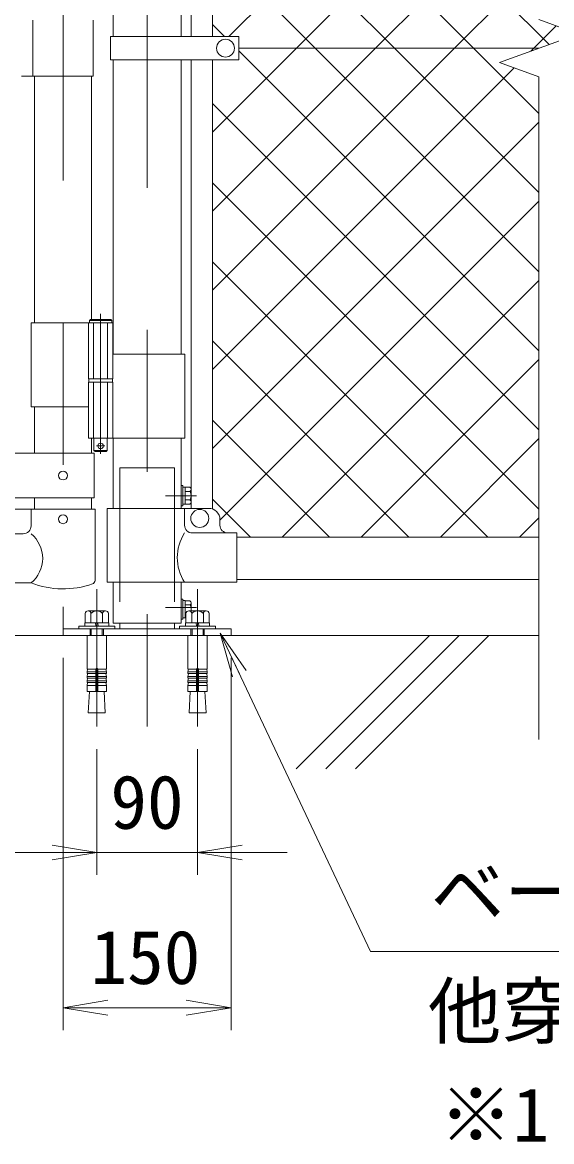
# Model space of a CAD drawing. Units: millimetres, scale not verified. Extents: x -4200 to 4200, y -2970 to 2970.
# Drawn here: x -1696 to -1223, y -491 to 509 of the extents above; entities that cross this region are included whole.
import ezdxf
from ezdxf.enums import TextEntityAlignment as Align

# ---------------------------------------------------------------- set-up
doc = ezdxf.new("R2010")
doc.units = ezdxf.units.MM
doc.header["$LTSCALE"] = 20
doc.linetypes.add('DASHED', pattern=[7.5, 6, -1.5])
doc.linetypes.add('USER1', pattern=[50.8, 31.75, -6.35, 6.35, -6.35])
for name, color, linetype, lineweight in [('0-1_D-BMK', 2, 'USER1', 13), ('0-2_D-STR1', 1, 'Continuous', 18), ('0-3_D-STR3', 3, 'Continuous', 13), ('0-4_D-STR-DIM', 7, 'Continuous', 9), ('0-5_0', 3, 'Continuous', 18), ('0-6_D-STR-TXT', 7, 'Continuous', 9), ('0-7_D-STR2', 7, 'Continuous', 9), ('0-9_D-BGD', 7, 'Continuous', 9)]:
    doc.layers.add(name, color=color, linetype=linetype, lineweight=lineweight)
doc.styles.add('ＭＳ ゴシック', font='')
doc.styles.get('ＭＳ ゴシック').set_extended_font_data('MS Gothic')

# ---------------------------------------------------------------- blocks, each defined once
blk = doc.blocks.new('_Open')
at = {"layer": '0-5_0', "color": 7, "lineweight": 9}
blk.add_line((-20, 3.33), (0, 0), dxfattribs=at)
blk.add_lwpolyline([(-20, -3.33), (0, 0), (-20, 0)], dxfattribs=at)

msp = doc.modelspace()

# ---------------------------------------------------------------- linework, layer by layer
at = {"layer": '0-1_D-BMK'}
for p, q in [((-1659.2, 1003.1), (-1659.2, -35.29)), ((-1584.05, 996.61), (-1584.05, -120.04)), ((-1625.64, 248.79), (-1625.64, 123.9)), ((-1629.26, 130.87), (-1622.01, 130.87)), ((-1540.07, 86.37), (-1567.52, 86.37)), ((-1629.05, 2.97), (-1629.05, -120.04)), ((-1539.05, 2.97), (-1539.05, -120.04)), ((-1540.07, -13.63), (-1567.52, -13.63))]:
    msp.add_line(p, q, dxfattribs=at)
at = {"layer": '0-2_D-STR1'}
for p, q in [((-1614.3, 703.87), (-1614.3, 496.87)), ((-1553.8, 703.87), (-1553.8, 496.87)), ((-1614.3, 475.87), (-1614.3, 212.87)), ((-1553.8, 475.87), (-1553.8, 212.87)), ((-1684.6, 461.37), (-1684.6, 240.87)), ((-1633.8, 461.37), (-1633.8, 243.87)), ((-1684.6, 165.87), (-1684.6, 124.42)), ((-1633.8, 137.87), (-1633.8, 124.42)), ((-1614.3, 137.87), (-1614.3, 75.07)), ((-1553.8, 137.87), (-1553.8, 75.07)), ((-1684.6, 84.42), (-1684.6, 74.37)), ((-1633.8, 84.42), (-1633.8, 74.37)), ((-1504.05, 49.37), (-1234.05, 49.37)), ((-1504.05, 11.37), (-1234.05, 11.37)), ((-1614.3, 9.07), (-1614.3, -27.63)), ((-1553.8, 9.07), (-1553.8, -27.63)), ((-1614.3, -27.63), (-1553.8, -27.63))]:
    msp.add_line(p, q, dxfattribs=at)
at = {"layer": '0-3_D-STR3'}
for p, q in [((-1544.7, 496.87), (-1544.7, 899.07)), ((-1525.7, 496.87), (-1525.7, 899.65)), ((-1686.2, 511.37), (-1686.2, 461.37)), ((-1632.2, 511.37), (-1632.2, 461.37)), ((-1616.85, 496.87), (-1616.85, 475.87)), ((-1616.85, 496.87), (-1502.05, 496.87)), ((-1502.05, 496.87), (-1502.05, 475.87)), ((-1234.05, 486.37), (-1502.05, 486.37)), ((-1616.85, 475.87), (-1502.05, 475.87)), ((-1544.7, 75.07), (-1544.7, 475.87)), ((-1525.7, 74.49), (-1525.7, 475.87)), ((-1632.2, 461.37), (-1696.3, 461.37)), ((-1687.75, 240.87), (-1687.75, 165.87)), ((-1687.75, 240.87), (-1614.84, 240.87)), ((-1636.44, 240.87), (-1636.44, 190.87)), ((-1615.64, 242.87), (-1635.64, 242.87)), ((-1634.64, 243.87), (-1616.64, 243.87)), ((-1615.64, 242.87), (-1616.64, 243.87)), ((-1615.64, 242.87), (-1615.64, 240.87)), ((-1614.84, 240.87), (-1614.84, 190.87)), ((-1614.84, 212.87), (-1550.5, 212.87)), ((-1550.5, 212.87), (-1550.5, 137.87)), ((-1636.44, 190.87), (-1614.84, 190.87)), ((-1636.14, 190.87), (-1636.14, 187.87)), ((-1615.14, 190.87), (-1615.14, 187.87)), ((-1636.44, 187.87), (-1614.84, 187.87)), ((-1636.44, 187.87), (-1636.44, 137.87)), ((-1636.14, 187.87), (-1615.14, 187.87)), ((-1614.84, 187.87), (-1614.84, 137.87)), ((-1687.75, 165.87), (-1636.55, 165.87)), ((-1636.44, 137.87), (-1550.5, 137.87)), ((-1631.64, 137.87), (-1631.64, 126.87)), ((-1630.64, 125.87), (-1631.64, 126.87)), ((-1631.5, 84.42), (-1631.5, 124.42)), ((-1630.64, 125.87), (-1620.64, 125.87)), ((-1620.64, 125.87), (-1619.64, 126.87)), ((-1553.8, 95.37), (-1552.2, 95.37)), ((-1552.2, 95.37), (-1552.2, 77.37)), ((-1545.78, 93.87), (-1550.2, 93.87)), ((-1550.2, 93.87), (-1550.2, 78.87)), ((-1545.78, 90.13), (-1550.2, 90.13)), ((-1544.7, 92), (-1544.7, 80.74)), ((-1631.5, 84.42), (-1722.63, 84.42)), ((-1545.78, 82.61), (-1550.2, 82.61)), ((-1687.75, 74.37), (-1714.2, 74.37)), ((-1630.65, 74.37), (-1687.75, 74.37)), ((-1687.75, 74.37), (-1687.75, 59.37)), ((-1630.65, 74.37), (-1630.65, 10.67)), ((-1619.75, 75.07), (-1529.05, 75.07)), ((-1619.75, 75.07), (-1619.75, 9.07)), ((-1550.65, 75.07), (-1550.65, 60.07)), ((-1545.78, 78.87), (-1550.2, 78.87)), ((-1519.05, 65.07), (-1519.05, 60.07)), ((-1739.2, 52.37), (-1694.75, 52.37)), ((-1543.65, 53.07), (-1504.05, 53.07)), ((-1504.05, 53.07), (-1504.05, 9.07)), ((-1739.2, 8.37), (-1687.75, 8.37)), ((-1619.75, 9.07), (-1504.05, 9.07)), ((-1553.8, -6.07), (-1552.2, -6.07)), ((-1552.2, -6.07), (-1552.2, -24.07)), ((-1545.78, -7.57), (-1550.2, -7.57)), ((-1550.2, -7.57), (-1550.2, -22.57)), ((-1544.7, -9.44), (-1544.7, -16.53)), ((-1639.44, -19.03), (-1639.44, -27.33)), ((-1621.25, -16.53), (-1636.84, -16.53)), ((-1635.05, -16.53), (-1623.05, -16.53)), ((-1634.24, -27.33), (-1634.24, -19.03)), ((-1623.85, -27.33), (-1623.85, -19.03)), ((-1618.65, -27.33), (-1618.65, -19.03)), ((-1545.78, -11.31), (-1550.2, -11.31)), ((-1549.42, -18.83), (-1550.2, -18.83)), ((-1549.44, -19.03), (-1549.44, -27.33)), ((-1531.25, -16.53), (-1546.84, -16.53)), ((-1545.05, -16.53), (-1533.05, -16.53)), ((-1544.24, -27.33), (-1544.24, -19.03)), ((-1533.85, -27.33), (-1533.85, -19.03)), ((-1528.65, -27.33), (-1528.65, -19.03)), ((-1618.3, -27.33), (-1639.8, -27.33)), ((-1639.8, -27.33), (-1639.8, -30.33)), ((-1639.44, -27.33), (-1618.65, -27.33)), ((-1630.55, -27.33), (-1629.74, -30.33)), ((-1627.55, -30.33), (-1628.35, -27.33)), ((-1618.3, -30.33), (-1618.3, -27.33)), ((-1608.35, -27.63), (-1608.35, -32.63)), ((-1559.75, -27.63), (-1559.75, -32.63)), ((-1549.44, -22.57), (-1550.2, -22.57)), ((-1528.3, -27.33), (-1549.8, -27.33)), ((-1549.8, -27.33), (-1549.8, -30.33)), ((-1549.44, -27.33), (-1528.65, -27.33)), ((-1540.55, -27.33), (-1539.74, -30.33)), ((-1537.55, -30.33), (-1538.35, -27.33)), ((-1528.3, -30.33), (-1528.3, -27.33)), ((-1645.05, -30.33), (-1645.05, -32.63)), ((-1613.05, -30.33), (-1645.05, -30.33)), ((-1645.05, -32.63), (-1613.05, -32.63)), ((-1639.8, -30.33), (-1618.3, -30.33)), ((-1637.7, -38.63), (-1637.7, -68.67)), ((-1637.7, -38.63), (-1620.4, -38.63)), ((-1635.04, -32.63), (-1635.04, -38.63)), ((-1633.96, -38.63), (-1633.96, -32.63)), ((-1624.12, -38.63), (-1624.12, -32.63)), ((-1623.04, -38.63), (-1623.04, -32.63)), ((-1620.4, -38.63), (-1620.4, -68.67)), ((-1613.05, -32.63), (-1613.05, -30.33)), ((-1555.05, -30.33), (-1555.05, -32.63)), ((-1523.05, -30.33), (-1555.05, -30.33)), ((-1549.8, -30.33), (-1528.3, -30.33)), ((-1547.7, -38.63), (-1547.7, -68.67)), ((-1545.04, -32.63), (-1545.04, -38.63)), ((-1543.96, -38.63), (-1543.96, -32.63)), ((-1534.12, -38.63), (-1534.12, -32.63)), ((-1533.04, -38.63), (-1533.04, -32.63)), ((-1530.4, -38.63), (-1530.4, -68.67)), ((-1523.05, -32.63), (-1523.05, -30.33)), ((-1630.05, -68.67), (-1637.7, -68.67)), ((-1637.7, -71.17), (-1637.26, -68.71)), ((-1630.05, -68.67), (-1630.05, -88.63)), ((-1628.05, -68.67), (-1620.4, -68.67)), ((-1628.05, -68.67), (-1628.05, -88.63)), ((-1620.4, -71.17), (-1620.83, -68.71)), ((-1540.05, -68.67), (-1547.7, -68.67)), ((-1547.7, -71.17), (-1547.26, -68.71)), ((-1540.05, -68.67), (-1540.05, -88.63)), ((-1538.05, -68.67), (-1530.4, -68.67)), ((-1538.05, -68.67), (-1538.05, -88.63)), ((-1530.4, -71.17), (-1530.83, -68.71)), ((-1637.7, -71.17), (-1630.05, -71.17)), ((-1637.7, -71.17), (-1637.7, -72.67)), ((-1637.7, -72.67), (-1630.05, -72.67)), ((-1637.7, -75.17), (-1637.26, -72.71)), ((-1637.7, -75.17), (-1630.05, -75.17)), ((-1637.7, -75.17), (-1637.7, -76.67)), ((-1637.7, -76.67), (-1630.05, -76.67)), ((-1637.7, -79.17), (-1637.26, -76.71)), ((-1637.7, -79.17), (-1630.05, -79.17)), ((-1637.7, -79.17), (-1637.7, -80.67)), ((-1620.4, -71.17), (-1628.05, -71.17)), ((-1620.4, -72.67), (-1628.05, -72.67)), ((-1620.4, -75.17), (-1628.05, -75.17)), ((-1620.4, -76.67), (-1628.05, -76.67)), ((-1620.4, -79.17), (-1628.05, -79.17)), ((-1620.4, -75.17), (-1620.83, -72.71)), ((-1620.4, -79.17), (-1620.83, -76.71)), ((-1620.4, -71.17), (-1620.4, -72.67)), ((-1620.4, -75.17), (-1620.4, -76.67)), ((-1620.4, -79.17), (-1620.4, -80.67)), ((-1547.7, -71.17), (-1540.05, -71.17)), ((-1547.7, -71.17), (-1547.7, -72.67)), ((-1547.7, -72.67), (-1540.05, -72.67)), ((-1547.7, -75.17), (-1547.26, -72.71)), ((-1547.7, -75.17), (-1540.05, -75.17)), ((-1547.7, -75.17), (-1547.7, -76.67)), ((-1547.7, -76.67), (-1540.05, -76.67)), ((-1547.7, -79.17), (-1547.26, -76.71)), ((-1547.7, -79.17), (-1540.05, -79.17)), ((-1547.7, -79.17), (-1547.7, -80.67)), ((-1530.4, -71.17), (-1538.05, -71.17)), ((-1530.4, -72.67), (-1538.05, -72.67)), ((-1530.4, -75.17), (-1538.05, -75.17)), ((-1530.4, -76.67), (-1538.05, -76.67)), ((-1530.4, -79.17), (-1538.05, -79.17)), ((-1530.4, -75.17), (-1530.83, -72.71)), ((-1530.4, -79.17), (-1530.83, -76.71)), ((-1530.4, -71.17), (-1530.4, -72.67)), ((-1530.4, -75.17), (-1530.4, -76.67)), ((-1530.4, -79.17), (-1530.4, -80.67)), ((-1637.7, -83.13), (-1637.26, -80.67)), ((-1637.7, -80.67), (-1630.05, -80.67)), ((-1637.7, -83.13), (-1630.05, -83.13)), ((-1637.7, -83.13), (-1637.7, -88.63)), ((-1637.7, -88.63), (-1620.4, -88.63)), ((-1635.54, -88.63), (-1636.62, -107.73)), ((-1620.4, -80.67), (-1628.05, -80.67)), ((-1620.4, -83.13), (-1628.05, -83.13)), ((-1622.55, -88.63), (-1621.47, -107.73)), ((-1620.4, -83.13), (-1620.83, -80.67)), ((-1620.4, -83.13), (-1620.4, -88.63)), ((-1547.7, -83.13), (-1547.26, -80.67)), ((-1547.7, -80.67), (-1540.05, -80.67)), ((-1547.7, -83.13), (-1540.05, -83.13)), ((-1547.7, -83.13), (-1547.7, -88.63)), ((-1547.7, -88.63), (-1530.4, -88.63)), ((-1545.54, -88.63), (-1546.62, -107.73)), ((-1530.4, -80.67), (-1538.05, -80.67)), ((-1530.4, -83.13), (-1538.05, -83.13)), ((-1532.55, -88.63), (-1531.47, -107.73)), ((-1530.4, -83.13), (-1530.83, -80.67)), ((-1530.4, -83.13), (-1530.4, -88.63)), ((-1621.47, -107.73), (-1636.62, -107.73)), ((-1531.47, -107.73), (-1546.62, -107.73))]:
    msp.add_line(p, q, dxfattribs=at)
at = {"layer": '0-3_D-STR3', "linetype": 'DASHED'}
for p, q in [((-1631.94, 240.87), (-1631.94, 190.87)), ((-1619.34, 240.87), (-1619.34, 190.87)), ((-1631.94, 187.87), (-1631.94, 137.87)), ((-1619.34, 187.87), (-1619.34, 137.87)), ((-1608.35, 111.37), (-1608.35, -27.63)), ((-1608.35, 111.37), (-1559.75, 111.37)), ((-1559.75, 111.37), (-1559.75, -27.63))]:
    msp.add_line(p, q, dxfattribs=at)
at = {"layer": '0-3_D-STR3'}
for points in [[(-1634.64, 243.87), (-1635.64, 242.87), (-1635.64, 240.87)], [(-1619.64, 137.87), (-1619.64, 126.87), (-1631.64, 126.87)], [(-1631.5, 124.42), (-1739.2, 124.42), (-1789.2, 74.42)], [(-1553.8, 95.37), (-1553.8, 77.37), (-1552.2, 77.37)], [(-1553.8, -6.07), (-1553.8, -24.07), (-1552.2, -24.07)]]:
    msp.add_lwpolyline(points, dxfattribs=at)
for points in [[(-1550.2, 94.07), (-1552.2, 94.07), (-1552.2, 78.67), (-1550.2, 78.67)], [(-1550.2, -7.37), (-1552.2, -7.37), (-1552.2, -22.77), (-1550.2, -22.77)], [(-1659.05, -38.63), (-1509.05, -38.63), (-1509.05, -32.63), (-1659.05, -32.63)]]:
    msp.add_lwpolyline(points, close=True, dxfattribs=at)
for centre, radius in [((-1514.05, 486.37), 8), ((-1625.64, 130.87), 2.5), ((-1659.2, 104.42), 4), ((-1537.05, 66.07), 8), ((-1659.2, 65.37), 4)]:
    msp.add_circle(centre, radius, dxfattribs=at)
for centre, radius, start, end in [((-1546.86, 92), 2.16, 300, 60), ((-1551.77, 86.37), 7.08, 327.93138, 32.06862), ((-1546.86, 80.74), 2.16, 300, 60), ((-1529.05, 65.07), 10, 0, 90), ((-1543.65, 60.07), 7, 180, 270), ((-1512.05, 60.07), 7, 180, 270), ((-1694.75, 59.37), 7, 270, 0), ((-1705.94, 30.37), 28.55, 309.59418, 50.40582), ((-1516.43, 31.07), 40.68, 147.25964, 212.74036), ((-1633.95, 10.67), 3.3, 289.22051, 0), ((-1659.2, 83.1), 80, 249.0916, 289.22051), ((-1546.86, -9.44), 2.16, 300, 60), ((-1636.84, -19.13), 2.6, 2.20423, 177.79577), ((-1629.05, -23.18), 6.65, 38.61324, 141.38676), ((-1621.25, -19.13), 2.6, 2.20423, 177.79577), ((-1621.25, -19.13), 2.6, 2.20423, 177.79577), ((-1546.84, -19.13), 2.6, 2.20423, 177.79577), ((-1551.77, -15.07), 7.08, 348.07662, 32.06862), ((-1539.05, -23.18), 6.65, 38.61324, 141.38676), ((-1531.25, -19.13), 2.6, 2.20423, 177.79577), ((-1629.05, -68.67), 1, 0, 180), ((-1539.05, -68.67), 1, 0, 180)]:
    msp.add_arc(centre, radius, start, end, dxfattribs=at)
at = {"layer": '0-4_D-STR-DIM'}
for p, q in [((-1198.81, 499.19), (-1234.05, 512.02)), ((-1269.28, 473.54), (-1198.81, 499.19)), ((-1234.05, 460.72), (-1269.28, 473.54)), ((-1234.05, -131.63), (-1234.05, 460.72)), ((-1659.05, -58.63), (-1659.05, -391.25)), ((-1509.05, -58.63), (-1509.05, -391.25)), ((-1629.05, -140.04), (-1629.05, -252.54)), ((-1539.05, -140.04), (-1539.05, -252.54)), ((-1669.05, -232.54), (-1709.05, -232.54)), ((-1629.05, -232.54), (-1539.05, -232.54)), ((-1499.05, -232.54), (-1459.05, -232.54)), ((-1619.05, -371.25), (-1549.05, -371.25))]:
    msp.add_line(p, q, dxfattribs=at)
at = {"layer": '0-6_D-STR-TXT'}
msp.add_lwpolyline([(-537.97, -321.11), (-1384.58, -321.11), (-1517.89, -38.36)], dxfattribs=at)
at = {"layer": '0-7_D-STR2'}
for p, q in [((-1224.99, 489.66), (-1525.7, 790.37)), ((-1510.95, 496.87), (-1234.05, 773.77)), ((-1292.41, 486.37), (-1525.7, 719.66)), ((-1450.74, 486.37), (-1234.05, 703.06)), ((-1363.12, 486.37), (-1525.7, 648.95)), ((-1380.03, 486.37), (-1234.05, 632.35)), ((-1433.83, 486.37), (-1525.7, 578.24)), ((-1309.32, 486.37), (-1234.05, 561.64)), ((-1515.04, 496.87), (-1525.7, 507.52)), ((-1525.7, 411.41), (-1450.74, 486.37)), ((-1525.7, 340.7), (-1380.03, 486.37)), ((-1525.7, 269.99), (-1309.32, 486.37)), ((-1234.05, 215.87), (-1502.05, 483.87)), ((-1234.05, 286.59), (-1433.83, 486.37)), ((-1234.05, 357.3), (-1363.12, 486.37)), ((-1234.05, 428.01), (-1292.41, 486.37)), ((-1525.7, 199.28), (-1256.2, 468.78)), ((-1234.05, 145.16), (-1525.7, 436.81)), ((-1525.7, 128.57), (-1234.05, 420.22)), ((-1234.05, 74.45), (-1525.7, 366.1)), ((-1519.05, 64.51), (-1234.05, 349.51)), ((-1279.67, 49.37), (-1525.7, 295.39)), ((-1463.48, 49.37), (-1234.05, 278.8)), ((-1350.38, 49.37), (-1525.7, 224.68)), ((-1392.76, 49.37), (-1234.05, 208.09)), ((-1421.09, 49.37), (-1525.7, 153.97)), ((-1322.05, 49.37), (-1234.05, 137.38)), ((-1491.8, 49.37), (-1525.7, 83.26)), ((-1251.34, 49.37), (-1234.05, 66.66))]:
    msp.add_line(p, q, dxfattribs=at)
msp.add_lwpolyline([(-1241.22, 483.76), (-1238.61, 486.37), (-1218.58, 506.39)], dxfattribs=at)
at = {"layer": '0-9_D-BGD'}
for p, q in [((-1234.05, -38.63), (-2969.05, -38.63)), ((-1450.98, -157.69), (-1331.92, -38.63)), ((-1424.46, -157.69), (-1305.4, -38.63)), ((-1397.95, -157.69), (-1278.89, -38.63))]:
    msp.add_line(p, q, dxfattribs=at)

# ---------------------------------------------------------------- block references
at = {"layer": '0-4_D-STR-DIM', "xscale": 2, "yscale": 2}
for p in [(-1629.05, -232.54), (-1509.05, -371.25)]:
    msp.add_blockref('_Open', p, dxfattribs=at)
at = {"layer": '0-4_D-STR-DIM', "xscale": 2, "yscale": 2, "rotation": 180}
for p in [(-1539.05, -232.54), (-1659.05, -371.25)]:
    msp.add_blockref('_Open', p, dxfattribs=at)
at = {"layer": '0-6_D-STR-TXT', "xscale": 2, "yscale": 2, "rotation": 115.24209}
msp.add_blockref('_Open', (-1518.74, -36.55), dxfattribs=at)

# ---------------------------------------------------------------- texts
at = {"layer": '0-4_D-STR-DIM', "style": 'ＭＳ ゴシック'}
for s, p in [('90', (-1616.92, -225.8)), ('150', (-1634.7, -364.5))]:
    msp.add_text(s, height=48.09, dxfattribs=at).set_placement(p, align=Align.BOTTOM_LEFT)
at = {"layer": '0-6_D-STR-TXT', "style": 'ＭＳ ゴシック'}
for s, p in [('ベースプレート 150x150x6 ', (-1330.61, -306.5)), ('他穿孔めねじアンカーM12', (-1333.23, -412.73)), ('※1', (-1323.14, -505.39))]:
    msp.add_text(s, height=48.09, dxfattribs=at).set_placement(p, align=Align.BOTTOM_LEFT)

doc.saveas('drawing.dxf')
